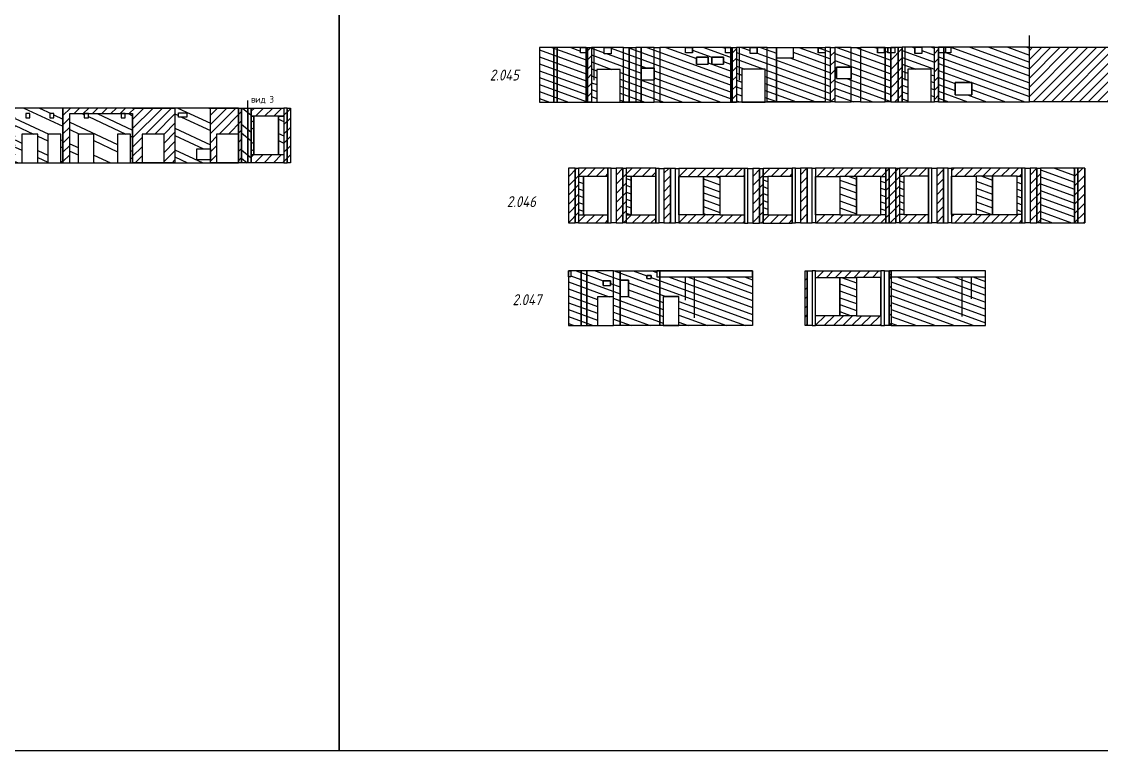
# Model space of a CAD drawing. Header units: millimetres. Extents: x -213536 to 1564669, y 70501 to 942238.
# Drawn here: x 130148 to 209198, y 70501 to 123864 of the extents above; entities that cross this region are included whole.
import ezdxf

# ---------------------------------------------------------------- set-up
doc = ezdxf.new("R2010")
doc.units = ezdxf.units.MM
doc.layers.add('1) мет уголки', color=6, linetype='Continuous')
doc.layers.add('1) серпянка', color=2, linetype='Continuous')
for name, color, linetype, lineweight in [('Марки помещений', 7, 'Continuous', 9), ('Основные линии', 7, 'Continuous', 30), ('Стены', 7, 'Continuous', 9), ('Стены-1', 7, 'Continuous', 13)]:
    doc.layers.add(name, color=color, linetype=linetype, lineweight=lineweight)
doc.styles.add('ISOCPEUR_I_2', font='isocpeui.ttf', dxfattribs={"width": 0.85, "height": 2.3})
doc.styles.add('СПДС', font='isocpeur.ttf', dxfattribs={"width": 0.9})
pattern_1 = [(45, (349869.95, 15383.3), (-336.7596, 336.7596), [])]

msp = doc.modelspace()

# ---------------------------------------------------------------- hatches: boundary and pattern name
at = {"lineweight": 30}
h = msp.add_hatch(dxfattribs=at)
h.set_pattern_fill('ANSI31', color=4, scale=150, angle=115)
h.paths.add_polyline_path([(169367.5, 121973.2), (169117.5, 121973.2), (169117.5, 117973.1), (169367.5, 117973.2)])
h.paths.add_polyline_path([(169117.5, 121973.2), (168067.5, 121973.2), (168067.5, 117972.9), (169117.5, 117973.1)])
h.paths.add_polyline_path([(171467.5, 121973.2), (169367.5, 121973.2), (169367.5, 117973.2), (171467.5, 117973.2)])
h.paths.add_polyline_path([(174217.5, 121973.2), (171867.5, 121973.2), (171867.5, 117973.2), (172267.5, 117973.2), (172267.5, 120367.2), (173967.5, 120367.2), (173967.5, 117973.2), (174217.5, 117973.2)])
h.paths.add_polyline_path([(174617.5, 121973.2), (174217.5, 121973.2), (174217.5, 117973.2), (174617.5, 117973.2)])
h.paths.add_polyline_path([(175117.5, 121973.2), (174617.5, 121973.2), (174617.5, 117973.2), (175117.5, 117973.2)])
h.paths.add_polyline_path([(175517.5, 121973.2), (175117.5, 121973.2), (175117.5, 117973.2), (175517.5, 117973.2)])
h.paths.add_polyline_path([(176467.5, 121973.2), (175517.5, 121973.2), (175517.5, 117973.2), (176467.5, 117973.2)])
h.paths.add_polyline_path([(176867.5, 121973.2), (176467.5, 121973.2), (176467.5, 117973.2), (176867.5, 117973.2)])
h.paths.add_polyline_path([(182079.5, 121973.2), (176867.5, 121973.2), (176867.5, 117973.2), (182079.5, 117973.2)])
h.paths.add_polyline_path([(182179.5, 121973.4), (182079.5, 121973.4), (182079.5, 117973.4), (182179.5, 117973.4)])
h.paths.add_polyline_path([(184723.7, 121979.4), (182479.5, 121979.4), (182479.5, 117979.4), (182879.5, 117979.4), (182879.5, 120373.4), (184579.5, 120373.4), (184579.5, 117979.4), (184723.7, 117979.4)])
h.paths.add_polyline_path([(185423.7, 121979.4), (184723.7, 121979.4), (184723.7, 117979.4), (185423.7, 117979.4)])
h.paths.add_polyline_path([(188973.7, 121979.4), (185423.7, 121979.4), (185423.7, 117979.4), (188973.7, 117979.4)])
h.paths.add_polyline_path([(189373.7, 121979.4), (188973.7, 121979.4), (188973.7, 117979.4), (189373.7, 117979.4)])
h.paths.add_polyline_path([(190873.7, 121979.4), (189673.7, 121979.4), (189673.7, 117979.4), (190873.7, 117979.4)])
h.paths.add_polyline_path([(191573.7, 121979.4), (190873.7, 121979.4), (190873.7, 117979.4), (191573.7, 117979.4)])
h.paths.add_polyline_path([(193373.7, 121979.4), (191573.7, 121979.4), (191573.7, 117979.4), (193373.7, 117979.4)])
h.paths.add_polyline_path([(193773.7, 121979.4), (193373.7, 121979.4), (193373.7, 117979.4), (193773.7, 117979.4)])
h.paths.add_polyline_path([(196973.7, 121985.4), (194623.7, 121985.4), (194623.7, 117985.4), (195023.7, 117985.4), (195023.7, 120379.4), (196723.7, 120379.4), (196723.7, 117985.4), (196973.7, 117985.4)])
h.paths.add_polyline_path([(197673.7, 121985.4), (197273.7, 121985.4), (197273.7, 117985.4), (197673.7, 117985.4)])
h.paths.add_polyline_path([(202873.7, 121985.4), (197673.7, 121985.4), (197673.7, 117985.4), (202873.7, 117985.4)])
h.paths.add_polyline_path([(203923.7, 121985.4), (202873.7, 121985.4), (202873.7, 117985.4), (203923.7, 117985.4)])
h.paths.add_polyline_path([(211751.9, 121373.4), (211473.7, 121373.4), (211473.7, 118573.4), (211751.9, 118573.4)])
h.paths.add_polyline_path([(223961.7, 121373.4), (223611.7, 121373.4), (223611.7, 118573.4), (223961.7, 118573.4)])
h.paths.add_polyline_path([(228083.6, 121373.4), (226883.6, 121373.4), (226883.6, 118573.4), (228083.6, 118573.4)])
h.paths.add_polyline_path([(233981.7, 121373.4), (233631.7, 121373.4), (233631.7, 118573.4), (233981.7, 118573.4)])
h.paths.add_polyline_path([(244001.7, 121373.4), (243651.7, 121373.4), (243651.7, 118573.4), (244001.7, 118573.4)])
h.paths.add_polyline_path([(251201.9, 121985.4), (244401.9, 121985.4), (244401.9, 117985.4), (251201.9, 117985.4)])
h.paths.add_polyline_path([(249800.9, 120103.4), (250956.9, 120103.4), (250956.9, 118003.4), (250956.9, 117997.4), (249800.9, 117997.4)], flags=16)
h.paths.add_polyline_path([(251201.9, 121985.4), (244180, 121985.4), (244180, 121555.4), (251201.9, 121555.4)])
h.paths.add_polyline_path([(172802.6, 121973.2), (173313.5, 121973.2), (173313.5, 121512.2), (172802.6, 121512.2)])
h.paths.add_polyline_path([(176467.5, 120443), (175517.5, 120443), (175517.5, 119592.2), (176467.5, 119592.2)])
h.paths.add_polyline_path([(180681.9, 120743.6), (181521.8, 120743.6), (181521.8, 121258.9), (180681.9, 121258.9)], flags=16)
h.paths.add_polyline_path([(179562.1, 120743.6), (180402, 120743.6), (180402, 121258.9), (179562.1, 121258.9)], flags=16)
h.paths.add_polyline_path([(183495.4, 121979.4), (184006.3, 121979.4), (184006.3, 121518.4), (183495.4, 121518.4)])
h.paths.add_polyline_path([(185423.7, 121979.4), (186623.7, 121979.4), (186623.7, 121179.4), (185423.7, 121179.4)])
h.paths.add_polyline_path([(195543.2, 121985.4), (196054.2, 121985.4), (196054.2, 121524.4), (195543.2, 121524.4)])
h.paths.add_polyline_path([(190873.7, 120533.3), (189807.7, 120533.3), (189807.7, 119694.4), (190873.7, 119694.4)])
h.paths.add_polyline_path([(198504.2, 118498.9), (199704.2, 118498.9), (199704.2, 119398.9), (198504.2, 119398.9)], flags=16)
h.paths.add_polyline_path([(197273.7, 121985.4), (197773.7, 121985.4), (197773.7, 121585.4), (197273.7, 121585.4)])
h.paths.add_polyline_path([(197673.7, 121985.4), (198173.7, 121985.4), (198173.7, 121585.4), (197673.7, 121585.4)])
h.paths.add_polyline_path([(193573.7, 121979.4), (194073.7, 121979.4), (194073.7, 121579.4), (193573.7, 121579.4)])
h.paths.add_polyline_path([(192799.7, 121979.4), (193299.7, 121979.4), (193299.7, 121579.4), (192799.7, 121579.4)])
h.paths.add_polyline_path([(178759.5, 121973.2), (179259.5, 121973.2), (179259.5, 121573.2), (178759.5, 121573.2)])
h.paths.add_polyline_path([(181667.8, 121973.2), (182167.8, 121973.2), (182167.8, 121573.2), (181667.8, 121573.2)])
h.paths.add_polyline_path([(171070.3, 121973.2), (171570.3, 121973.2), (171570.3, 121573.2), (171070.3, 121573.2)])
h = msp.add_hatch(dxfattribs=at)
h.set_pattern_fill('ANSI31', color=2, scale=150)
h.paths.add_polyline_path([(171867.5, 121973.2), (171567.5, 121973.2), (171567.5, 117973.2), (171867.5, 117973.2)])
h.paths.add_polyline_path([(182479.5, 121973.4), (182179.5, 121973.4), (182179.5, 117973.4), (182479.5, 117973.4)])
h.paths.add_polyline_path([(189673.7, 121979.4), (189373.7, 121979.4), (189373.7, 117979.4), (189673.7, 117979.4)])
h.paths.add_polyline_path([(194323.7, 121979.4), (194073.7, 121979.4), (194073.7, 121579.4), (193773.7, 121579.4), (193773.7, 117979.4), (194323.7, 117979.4)])
h.paths.add_polyline_path([(194623.7, 121979.4), (194323.7, 121979.4), (194323.7, 117979.4), (194623.7, 117979.4)])
h.paths.add_polyline_path([(197273.7, 121985.4), (196973.7, 121985.4), (196973.7, 117985.4), (197273.7, 117985.4)])
h.paths.add_polyline_path([(210473.7, 121985.4), (203923.7, 121985.4), (203923.7, 117985.4), (210473.7, 117985.4)])
h.paths.add_polyline_path([(210723.7, 121985.4), (210473.7, 121985.4), (210473.7, 117985.4), (210723.7, 117985.4)])
h.paths.add_polyline_path([(216473.7, 121985.4), (211473.7, 121985.4), (211473.7, 121373.4), (216473.7, 121373.4)])
h.paths.add_polyline_path([(216473.7, 118573.4), (211473.7, 118573.4), (211473.7, 117985.4), (216473.7, 117985.4)])
h.paths.add_polyline_path([(216723.7, 121985.4), (216473.7, 121985.4), (216473.7, 121373.4), (216473.7, 117985.4), (216723.7, 117985.4)])
h.paths.add_polyline_path([(217223.7, 121985.4), (216723.7, 121985.4), (216723.7, 117985.4), (217223.7, 117985.4)])
h.paths.add_polyline_path([(217473.7, 118573.4), (217473.7, 121985.4), (217223.7, 121985.4), (217223.7, 117985.4), (217473.7, 117985.4)])
h.paths.add_polyline_path([(219961.7, 118573.4), (217473.7, 118573.4), (217473.7, 117985.4), (219961.7, 117985.4)])
h.paths.add_polyline_path([(219961.7, 121985.4), (217473.7, 121985.4), (217473.7, 121373.4), (219961.7, 121373.4)])
h.paths.add_polyline_path([(220211.7, 121985.4), (219961.7, 121985.4), (219961.7, 121985.4), (219961.7, 121373.4), (219961.7, 117985.4), (220211.7, 117985.4)])
h.paths.add_polyline_path([(220711.7, 121985.4), (220211.7, 121985.4), (220211.7, 117985.4), (220711.7, 117985.4)])
h.paths.add_polyline_path([(221211.7, 121985.4), (220711.7, 121985.4), (220711.7, 117985.4), (221211.7, 117985.4)])
h.paths.add_polyline_path([(223961.7, 121985.4), (221811.7, 121985.4), (221811.7, 121373.4), (223961.7, 121373.4)])
h.paths.add_polyline_path([(223961.7, 118573.4), (221811.7, 118573.4), (221811.7, 117985.4), (223961.7, 117985.4)])
h.paths.add_polyline_path([(224711.7, 121985.4), (224211.7, 121985.4), (224211.7, 117985.4), (224711.7, 117985.4)])
h.paths.add_polyline_path([(224211.7, 121985.4), (223961.7, 121985.4), (223961.7, 121373.4), (223961.7, 117985.4), (224211.7, 117985.4)])
h.paths.add_polyline_path([(230131.7, 118573.4), (228083.6, 118573.4), (228083.6, 118573.4), (226883.6, 118573.4), (225311.7, 118573.4), (225311.7, 117985.4), (230131.7, 117985.4)])
h.paths.add_polyline_path([(230131.7, 121985.4), (225311.7, 121985.4), (225311.7, 121373.4), (230131.7, 121373.4)])
h.paths.add_polyline_path([(231231.7, 121985.4), (230731.7, 121985.4), (230731.7, 117985.4), (231231.7, 117985.4)])
h.paths.add_polyline_path([(233981.7, 121985.4), (231831.7, 121985.4), (231831.7, 121373.4), (233981.7, 121373.4)])
h.paths.add_polyline_path([(233981.7, 118573.4), (233631.7, 118573.4), (231831.7, 118573.4), (231831.7, 117985.4), (233981.7, 117985.4)])
h.paths.add_polyline_path([(234231.7, 121985.4), (233981.7, 121985.4), (233981.7, 121373.4), (233981.7, 117985.4), (234231.7, 117985.4)])
h.paths.add_polyline_path([(234731.7, 121985.4), (234231.7, 121985.4), (234231.7, 117985.4), (234731.7, 117985.4)])
h.paths.add_polyline_path([(240151.7, 118573.4), (235331.7, 118573.4), (235331.7, 117985.4), (240151.7, 117985.4)])
h.paths.add_polyline_path([(240151.7, 121985.4), (235331.7, 121985.4), (235331.7, 121373.4), (240151.7, 121373.4)])
h.paths.add_polyline_path([(241251.7, 121985.4), (240751.7, 121985.4), (240751.7, 117985.4), (241251.7, 117985.4)])
h.paths.add_polyline_path([(244001.7, 121985.4), (241851.7, 121985.4), (241851.7, 121373.4), (244001.7, 121373.4)])
h.paths.add_polyline_path([(244001.7, 118573.4), (243651.7, 118573.4), (241851.7, 118573.4), (241851.7, 117985.4), (244001.7, 117985.4)])
h.paths.add_polyline_path([(244251.9, 121985.4), (244001.7, 121985.4), (244001.7, 117985.4), (244251.9, 117985.4)])
h.paths.add_polyline_path([(244401.9, 121985.4), (244251.9, 121985.4), (244251.9, 117985.4), (244401.9, 117985.4)])
h.paths.add_polyline_path([(240751.7, 121985.4), (241251.7, 121985.4), (241251.7, 121585.4), (240751.7, 121585.4)], flags=17)
h.paths.add_polyline_path([(234231.7, 121985.4), (234731.7, 121985.4), (234731.7, 121585.4), (234231.7, 121585.4)], flags=17)
h.paths.add_polyline_path([(224211.7, 121985.4), (224711.7, 121985.4), (224711.7, 121585.4), (224211.7, 121585.4)], flags=17)
h.paths.add_polyline_path([(230731.7, 121985.4), (231231.7, 121985.4), (231231.7, 121585.4), (230731.7, 121585.4)], flags=17)
h.paths.add_polyline_path([(216723.7, 121985.4), (217223.7, 121985.4), (217223.7, 121585.4), (216723.7, 121585.4)], flags=17)
h.paths.add_polyline_path([(220211.7, 121985.7), (221211.7, 121985.7), (221211.7, 121585.7), (220211.7, 121585.7)])
h = msp.add_hatch(dxfattribs=at)
h.set_pattern_fill('ANSI31', color=2, scale=150)
h.set_pattern_definition([(45, (0, 12771.57), (-336.7596, 336.7596), [])])
h.paths.add_polyline_path([(83068.2, 115929.2), (85168.2, 115929.2), (85168.2, 113529.2), (88288.2, 113529.2), (88288.2, 117529.2), (60588.2, 117529.2), (60588.2, 113529.2), (68088.2, 113529.2), (68088.2, 115929.2), (68338.2, 115929.2), (71988.2, 115929.2), (71988.2, 113529.2), (73318.2, 113529.2), (73318.2, 115929.2), (75398.2, 115929.2), (75398.2, 113529.2), (83068.2, 113529.2)])
h.paths.add_polyline_path([(92148.2, 117529.2), (89648.2, 117529.2), (89648.2, 116829.2), (90348.2, 116829.2), (92148.2, 116829.2)])
h.paths.add_polyline_path([(92148.2, 114129.2), (90348.2, 114129.2), (89648.2, 114129.2), (89648.2, 113529.2), (92148.2, 113529.2)])
h.paths.add_polyline_path([(98628.2, 114129.2), (93508.2, 114129.2), (93508.2, 113529.2), (98628.2, 113529.2)])
h.paths.add_polyline_path([(92388.2, 117429.2), (92388.2, 117529.2), (92148.2, 117529.2), (92148.2, 113529.2), (92388.2, 113529.2)])
h.paths.add_polyline_path([(92908.2, 117529.2), (92388.2, 117529.2), (92388.2, 117429.2), (92388.2, 113529.2), (92908.2, 113529.2)])
h.paths.add_polyline_path([(88528.2, 117529.2), (88288.2, 117529.2), (88288.2, 113529.2), (88528.2, 113529.2)])
h.paths.add_polyline_path([(89048.2, 117529.2), (88528.2, 117529.2), (88528.2, 113529.2), (89048.2, 113529.2)])
h.paths.add_polyline_path([(98628.2, 117529.2), (93508.2, 117529.2), (93508.2, 116929.2), (98628.2, 116929.2)])
h.paths.add_polyline_path([(98868.2, 117529.2), (98628.2, 117529.2), (98628.2, 113529.2), (98868.2, 113529.2)])
h.paths.add_polyline_path([(99388.2, 117529.2), (98868.2, 117529.2), (98868.2, 113529.2), (99388.2, 113529.2)])
h.paths.add_polyline_path([(102488.2, 117529.2), (99988.2, 117529.2), (99988.2, 116929.2), (100688.2, 116929.2), (102488.2, 116929.2)])
h.paths.add_polyline_path([(102488.2, 114129.2), (99988.2, 114129.2), (99988.2, 113529.2), (102488.2, 113529.2)])
h.paths.add_polyline_path([(102728.2, 117429.2), (102728.2, 117529.2), (102488.2, 117529.2), (102488.2, 113529.2), (102728.2, 113529.2)])
h.paths.add_polyline_path([(103248.2, 117529.2), (102728.2, 117529.2), (102728.2, 117429.2), (102728.2, 113529.2), (103248.2, 113529.2)])
h.paths.add_polyline_path([(106277.8, 117529.2), (105777.8, 117529.2), (105777.8, 113529.2), (106277.8, 113529.2)])
h.paths.add_polyline_path([(109277.8, 117529.2), (108777.8, 117529.2), (108777.8, 113529.2), (109277.8, 113529.2)])
h.paths.add_polyline_path([(115277.8, 117529.2), (114777.8, 117529.2), (114777.8, 113529.2), (115277.8, 113529.2)])
h.paths.add_polyline_path([(118277.8, 117529.2), (117777.8, 117529.2), (117777.8, 113529.2), (118277.8, 113529.2)])
h.paths.add_polyline_path([(124277.8, 117529.2), (123777.8, 117529.2), (123777.8, 113529.2), (124277.8, 113529.2)])
h.paths.add_polyline_path([(127277.8, 117529.2), (126777.8, 117529.2), (126777.8, 113529.2), (127277.8, 113529.2)])
h.paths.add_polyline_path([(129677.8, 117529.2), (129177.8, 117529.2), (129177.8, 113529.2), (129677.8, 113529.2)])
h.paths.add_polyline_path([(133677.8, 117129.2), (138277.8, 117129.2), (138277.8, 113529.2), (138977.8, 113529.2), (138977.8, 115629.2), (140577.8, 115629.2), (140577.8, 113529.2), (141377.8, 113529.2), (141377.8, 117529.2), (138277.8, 117529.2), (133677.8, 117529.2), (133177.8, 117529.2), (133177.8, 113529.2), (133677.8, 113529.2)])
h.paths.add_polyline_path([(146027.8, 117529.2), (143977.8, 117529.2), (143977.8, 113529.2), (144427.8, 113529.2), (144427.8, 115629.2), (146027.8, 115629.2)])
h.paths.add_polyline_path([(146257.8, 117529.2), (146027.8, 117529.2), (146027.8, 115629.2), (146027.8, 113529.2), (146257.8, 113529.2)])
h.paths.add_polyline_path([(149347.8, 117529.2), (146957.8, 117529.2), (146957.8, 116929.2), (147147.8, 116929.2), (148947.8, 116929.2), (149347.8, 116929.2)])
h.paths.add_polyline_path([(149347.8, 114129.2), (146957.8, 114129.2), (146957.8, 113529.2), (149347.8, 113529.2)])
h.paths.add_polyline_path([(149592.8, 117529.2), (149347.8, 117529.2), (149347.8, 113529.2), (149592.8, 113529.2)])
h.paths.add_polyline_path([(149822.8, 117529.2), (149592.8, 117529.2), (149592.8, 113529.2), (149822.8, 113529.2)])
h = msp.add_hatch(dxfattribs=at)
h.set_pattern_fill('ANSI32', color=5, scale=150, angle=95)
h.set_pattern_definition([(140, (0, 12771.6), (-918.383, -1094.486), []), (140, (-58.7, 13442.5), (-918.383, -1094.486), [])])
h.paths.add_polyline_path([(146707.8, 117529.2), (146257.8, 117529.2), (146257.8, 113529.2), (146707.8, 113529.2)])
h.paths.add_polyline_path([(146957.8, 117529.2), (146707.8, 117529.2), (146707.8, 113529.2), (146957.8, 113529.2)])
h.paths.add_polyline_path([(89298.2, 117529.2), (89048.2, 117529.2), (89048.2, 113529.2), (89298.2, 113529.2)])
h.paths.add_polyline_path([(89648.2, 117529.2), (89298.2, 117529.2), (89298.2, 113529.2), (89648.2, 113529.2), (89648.2, 114129.2)])
h.paths.add_polyline_path([(93158.2, 117529.2), (92908.2, 117529.2), (92908.2, 113529.2), (93158.2, 113529.2)])
h.paths.add_polyline_path([(93508.2, 117529.2), (93158.2, 117529.2), (93158.2, 113529.2), (93508.2, 113529.2), (93508.2, 114129.2)])
h.paths.add_polyline_path([(99638.2, 117529.2), (99388.2, 117529.2), (99388.2, 113529.2), (99638.2, 113529.2)])
h.paths.add_polyline_path([(99988.2, 117529.2), (99638.2, 117529.2), (99638.2, 113529.2), (99988.2, 113529.2)])
h = msp.add_hatch(dxfattribs=at)
h.set_pattern_fill('ANSI32', color=4, scale=150, angle=110)
h.set_pattern_definition([(155, (0, 12771.6), (-603.816, -1294.887), []), (155, (-230.4, 13404.5), (-603.816, -1294.887), [])])
h.paths.add_polyline_path([(90348.2, 116829.2), (89648.2, 116829.2), (89648.2, 114129.2), (90348.2, 114129.2)])
h.paths.add_polyline_path([(100688.2, 116829.2), (100688.2, 116929.2), (99988.2, 116929.2), (99988.2, 114129.2), (100688.2, 114129.2)])
h.paths.add_polyline_path([(108777.8, 117529.2), (106277.8, 117529.2), (106277.8, 113529.2), (108777.8, 113529.2)])
h.paths.add_polyline_path([(114777.8, 117529.2), (110694.9, 117529.2), (110694.9, 117129.2), (110294.9, 117129.2), (110294.9, 117529.2), (109277.8, 117529.2), (109277.8, 113529.2), (109677.8, 113529.2), (109677.8, 115929.2), (111377.8, 115929.2), (111377.8, 113529.2), (114777.8, 113529.2)])
h.paths.add_polyline_path([(114211.2, 116313.5), (114519.4, 116313.5), (114519.4, 116135.9), (114211.2, 116135.9)], flags=16)
h.paths.add_polyline_path([(113614, 116557.4), (113614, 116406.2), (113311.4, 116406.2), (113311.4, 116557.4)], flags=16)
h.paths.add_polyline_path([(114607.7, 115556.7), (114607.7, 113756.7), (113901.7, 113756.7), (113901.7, 115556.7)], flags=16)
h.paths.add_polyline_path([(113707.7, 115556.7), (113707.7, 113756.7), (113001.7, 113756.7), (113001.7, 115556.7)], flags=16)
h.paths.add_polyline_path([(117777.8, 117529.2), (115277.8, 117529.2), (115277.8, 113529.2), (117777.8, 113529.2)])
h.paths.add_polyline_path([(123777.8, 117529.2), (119587.7, 117529.2), (119587.7, 117129.2), (119187.7, 117129.2), (119187.7, 117529.2), (118277.8, 117529.2), (118277.8, 113529.2), (118683.8, 113529.2), (118683.8, 115929.2), (120383.8, 115929.2), (120383.8, 113529.2), (123777.8, 113529.2)])
h.paths.add_polyline_path([(121245.9, 115103.5), (121645.9, 115103.5), (121645.9, 114703.5), (121245.9, 114703.5)], flags=16)
h.paths.add_polyline_path([(122714.3, 116888.7), (122714.3, 117388.7), (123614.3, 117388.7), (123614.3, 116888.7)], flags=16)
h.paths.add_polyline_path([(126777.8, 117529.2), (124277.8, 117529.2), (124277.8, 113529.2), (125121.8, 113529.2), (125121.8, 115629.2), (126283.8, 115629.2), (126283.8, 113529.2), (126777.8, 113529.2)])
h.paths.add_polyline_path([(129177.8, 117529.2), (128302, 117529.2), (128302, 117129.2), (127902, 117129.2), (127902, 117529.2), (127277.8, 117529.2), (127277.8, 113529.2), (129177.8, 113529.2)])
h.paths.add_polyline_path([(133177.8, 117529.2), (129677.8, 117529.2), (129677.8, 113529.2), (130171.8, 113529.2), (130171.8, 115629.2), (131327.8, 115629.2), (131327.8, 113529.2), (132071.8, 113529.2), (132071.8, 115629.2), (133027.8, 115629.2), (133027.8, 113529.2), (133177.8, 113529.2)])
h.paths.add_polyline_path([(130459.5, 116829.2), (130459.5, 117129.2), (130759.5, 117129.2), (130759.5, 116829.2)], flags=16)
h.paths.add_polyline_path([(132204.1, 116829.2), (132204.1, 117129.2), (132504.1, 117129.2), (132504.1, 116829.2)], flags=16)
h.paths.add_polyline_path([(138277.8, 117129.2), (137739, 117129.2), (137739, 116829.2), (137439, 116829.2), (137439, 117129.2), (135034.5, 117129.2), (135034.5, 116829.2), (134734.5, 116829.2), (134734.5, 117129.2), (133677.8, 117129.2), (133677.8, 113529.2), (134277.8, 113529.2), (134277.8, 115629.2), (135433.8, 115629.2), (135433.8, 113529.2), (137171.8, 113529.2), (137171.8, 115629.2), (138127.8, 115629.2), (138127.8, 113529.2), (138277.8, 113529.2)])
h.paths.add_polyline_path([(143977.8, 117529.2), (141377.8, 117529.2), (141377.8, 113529.2), (143977.8, 113529.2), (143977.8, 113752.8), (142977.8, 113752.8), (142977.8, 114552.8), (143977.8, 114552.8)])
h.paths.add_polyline_path([(142246.2, 116877.6), (141646.2, 116877.6), (141646.2, 117177.6), (142246.2, 117177.6)], flags=16)
h.paths.add_polyline_path([(147147.8, 116929.2), (146957.8, 116929.2), (146957.8, 114129.2), (147147.8, 114129.2)])
h.paths.add_polyline_path([(149347.8, 116929.2), (148947.8, 116929.2), (148947.8, 114129.2), (149347.8, 114129.2)])
h = msp.add_hatch(dxfattribs=at)
h.set_pattern_fill('ANSI31', color=2, scale=150)
h.set_pattern_definition(pattern_1)
h.paths.add_polyline_path([(238245.5, 113136), (237745.5, 113136), (237745.5, 109136), (238245.5, 109136)])
h.paths.add_polyline_path([(241245.5, 113136), (240745.5, 113136), (240745.5, 109136), (241245.5, 109136)])
h.paths.add_polyline_path([(244245.5, 113136), (243745.5, 113136), (243745.5, 109136), (244245.5, 109136)])
h.paths.add_polyline_path([(211245.5, 113136), (210745.5, 113136), (210745.5, 109136), (211245.5, 109136)])
h.paths.add_polyline_path([(214245.5, 113136), (213745.5, 113136), (213745.5, 109136), (214245.5, 109136)])
h.paths.add_polyline_path([(220245.5, 113136), (219745.5, 113136), (219745.5, 109136), (220245.5, 109136)])
h.paths.add_polyline_path([(223245.5, 113136), (222745.5, 113136), (222745.5, 109136), (223245.5, 109136)])
h.paths.add_polyline_path([(229245.5, 113136), (228745.5, 113136), (228745.5, 109136), (229245.5, 109136)])
h.paths.add_polyline_path([(232245.5, 113136), (231745.5, 113136), (231745.5, 109136), (232245.5, 109136)])
h.paths.add_polyline_path([(170673.8, 113124), (170173.8, 113124), (170173.8, 109124), (170673.8, 109124)])
h.paths.add_polyline_path([(170923.8, 113124), (170673.8, 113124), (170673.8, 109124), (170923.8, 109124)])
h.paths.add_polyline_path([(173073.8, 113130), (170923.8, 113130), (170923.8, 112524), (171273.8, 112524), (173073.8, 112524)])
h.paths.add_polyline_path([(173073.8, 109724), (171273.8, 109724), (170923.8, 109724), (170923.8, 109130), (173073.8, 109130)])
h.paths.add_polyline_path([(174167.8, 113124), (173667.8, 113124), (173667.8, 109124), (174167.8, 109124)])
h.paths.add_polyline_path([(174417.8, 113124), (174167.8, 113124), (174167.8, 109124), (174417.8, 109124)])
h.paths.add_polyline_path([(176567.8, 109718), (174767.8, 109718), (174417.8, 109718), (174417.8, 109124), (176567.8, 109124)])
h.paths.add_polyline_path([(176567.8, 113124), (174417.8, 113124), (174417.8, 112518), (174767.8, 112518), (176567.8, 112518)])
h.paths.add_polyline_path([(177661.8, 113118), (177161.8, 113118), (177161.8, 109118), (177661.8, 109118)])
h.paths.add_polyline_path([(183075.8, 109724), (181275.8, 109724), (180075.8, 109724), (178255.8, 109724), (178255.8, 109118), (183075.8, 109118)])
h.paths.add_polyline_path([(183075.8, 113118), (178255.8, 113118), (178255.8, 112524), (180075.8, 112524), (181275.8, 112524), (183075.8, 112524)])
h.paths.add_polyline_path([(184169.8, 113112), (183669.8, 113112), (183669.8, 109112), (184169.8, 109112)])
h.paths.add_polyline_path([(184419.8, 113112), (184169.8, 113112), (184169.8, 109112), (184419.8, 109112)])
h.paths.add_polyline_path([(186569.8, 113112), (184431.8, 113112), (184431.8, 112524), (184769.8, 112524), (186569.8, 112524)])
h.paths.add_polyline_path([(186569.8, 109724), (184769.8, 109724), (184431.8, 109724), (184431.8, 109112), (186569.8, 109112)])
h.paths.add_polyline_path([(187663.8, 113124), (187163.8, 113124), (187163.8, 109124), (187663.8, 109124)])
h.paths.add_polyline_path([(193407.8, 109724), (193057.8, 109724), (191257.8, 109724), (190057.8, 109724), (188257.8, 109724), (188257.8, 109124), (193407.8, 109124)])
h.paths.add_polyline_path([(193407.8, 113124), (188257.8, 113124), (188257.8, 112524), (190057.8, 112524), (191257.8, 112524), (193057.8, 112524), (193407.8, 112524)])
h.paths.add_polyline_path([(196545.8, 113124), (194407.8, 113124), (194407.8, 112536), (194745.8, 112536), (196545.8, 112536)])
h.paths.add_polyline_path([(193657.8, 113124), (193407.8, 113124), (193407.8, 112524), (193407.8, 109124), (193657.8, 109124)])
h.paths.add_polyline_path([(194157.8, 113124), (193657.8, 113124), (193657.8, 109124), (194157.8, 109124)])
h.paths.add_polyline_path([(194407.8, 113124), (194157.8, 113124), (194157.8, 109124), (194407.8, 109124)])
h.paths.add_polyline_path([(196545.8, 109736), (194745.8, 109736), (194407.8, 109736), (194407.8, 109124), (196545.8, 109124)])
h.paths.add_polyline_path([(197639.8, 113136), (197139.8, 113136), (197139.8, 109136), (197639.8, 109136)])
h.paths.add_polyline_path([(203383.8, 109736), (203033.8, 109736), (201233.8, 109736), (200033.8, 109736), (198233.8, 109736), (198233.8, 109136), (203383.8, 109136)])
h.paths.add_polyline_path([(203383.8, 113136), (198233.8, 113136), (198233.8, 112536), (200033.8, 112536), (201233.8, 112536), (203033.8, 112536), (203383.8, 112536)])
h.paths.add_polyline_path([(204477.8, 113136), (203977.8, 113136), (203977.8, 109136), (204477.8, 109136)])
h.paths.add_polyline_path([(204727.8, 113136), (204477.8, 113136), (204477.8, 109136), (204727.8, 109136)])
h.paths.add_polyline_path([(207477.8, 113136), (207227.8, 113136), (207227.8, 109136), (207477.8, 109136)])
h.paths.add_polyline_path([(207977.8, 113136), (207477.8, 113136), (207477.8, 109136), (207977.8, 109136)])
h = msp.add_hatch(dxfattribs=at)
h.set_pattern_fill('ANSI31', color=4, scale=150, angle=115)
h.paths.add_polyline_path([(231745.5, 113136), (229245.5, 113136), (229245.5, 109136), (231745.5, 109136)])
h.paths.add_polyline_path([(237745.5, 113136), (232245.5, 113136), (232245.5, 109136), (235019.5, 109136), (235019.5, 111248), (236175.5, 111248), (236175.5, 109136), (237745.5, 109136)])
h.paths.add_polyline_path([(240745.5, 113136), (238245.5, 113136), (238245.5, 109136), (238483, 109136), (238483, 111542), (240183, 111542), (240183, 109136), (240745.5, 109136)])
h.paths.add_polyline_path([(243745.5, 113136), (241245.5, 113136), (241245.5, 109136), (243745.5, 109136)])
h.paths.add_polyline_path([(213745.5, 113136), (211245.5, 113136), (211245.5, 109136), (213745.5, 109136)])
h.paths.add_polyline_path([(217651.5, 111542), (219351.5, 111542), (219351.5, 109136), (219745.5, 109136), (219745.5, 113136), (214245.5, 113136), (214245.5, 109136), (217651.5, 109136)])
h.paths.add_polyline_path([(222745.5, 113136), (220245.5, 113136), (220245.5, 109136), (222745.5, 109136)])
h.paths.add_polyline_path([(228745.5, 113136), (223245.5, 113136), (223245.5, 109136), (226651.5, 109136), (226651.5, 111542), (228351.5, 111542), (228351.5, 109136), (228745.5, 109136)])
h.paths.add_polyline_path([(171273.8, 112524), (170923.8, 112524), (170923.8, 109724), (171273.8, 109724)])
h.paths.add_polyline_path([(174767.8, 112518), (174417.8, 112518), (174417.8, 109718), (174767.8, 109718)])
h.paths.add_polyline_path([(181275.8, 112524), (180075.8, 112524), (180075.8, 109724), (181275.8, 109724)])
h.paths.add_polyline_path([(184769.8, 112524), (184431.8, 112524), (184431.8, 109724), (184769.8, 109724)])
h.paths.add_polyline_path([(191257.8, 112524), (190057.8, 112524), (190057.8, 109724), (191257.8, 109724)])
h.paths.add_polyline_path([(193407.8, 112524), (193057.8, 112524), (193057.8, 109724), (193407.8, 109724)])
h.paths.add_polyline_path([(194745.8, 112536), (194407.8, 112536), (194407.8, 109736), (194745.8, 109736)])
h.paths.add_polyline_path([(201233.8, 112536), (200033.8, 112536), (200033.8, 109736), (201233.8, 109736)])
h.paths.add_polyline_path([(203383.8, 112536), (203033.8, 112536), (203033.8, 109736), (203383.8, 109736)])
h.paths.add_polyline_path([(207227.8, 113136), (204727.8, 113136), (204727.8, 109136), (207227.8, 109136)])
h.paths.add_polyline_path([(239325.1, 113136), (239836.1, 113136), (239836.1, 112675.1), (239325.1, 112675.1)])
h.paths.add_polyline_path([(237146.3, 110754), (237657.2, 110754), (237657.2, 110293), (237146.3, 110293)], flags=16)
h.paths.add_polyline_path([(235291.3, 112211.5), (235802.2, 112211.5), (235802.2, 111750.5), (235291.3, 111750.5)], flags=16)
h.paths.add_polyline_path([(227255.6, 113136), (227766.5, 113136), (227766.5, 112675.1), (227255.6, 112675.1)])
h.paths.add_polyline_path([(230890.5, 113136), (231773.4, 113136), (231773.4, 112339.4), (230890.5, 112339.4)])
h.paths.add_polyline_path([(225989.2, 111570), (224923.3, 111570), (224923.3, 110731.2), (225989.2, 110731.2)], flags=16)
h.paths.add_polyline_path([(223962.3, 110694.4), (224473.3, 110694.4), (224473.3, 110233.4), (223962.3, 110233.4)], flags=16)
h.paths.add_polyline_path([(218162.4, 113136), (218673.4, 113136), (218673.4, 112675.1), (218162.4, 112675.1)])
h.paths.add_polyline_path([(214413.8, 113136), (214924.7, 113136), (214924.7, 112675.1), (214413.8, 112675.1)])
h.paths.add_polyline_path([(213248.5, 111591), (212182.5, 111591), (212182.5, 110752.2), (213248.5, 110752.2)], flags=16)
h = msp.add_hatch(dxfattribs=at)
h.set_pattern_fill('ANSI31', color=4, scale=150, angle=115)
h.paths.add_polyline_path([(191258, 105132.2), (190058, 105132.2), (190058, 102332.2), (191258, 102332.2)])
h.paths.add_polyline_path([(171523.8, 105607.4), (171123.8, 105607.4), (171123.8, 101607.4), (171523.8, 101607.4)])
h.paths.add_polyline_path([(173473.8, 105607.4), (171523.8, 105607.4), (171523.8, 101607.4), (172317.8, 101607.4), (172317.8, 103713.4), (173473.8, 103713.4)])
h.paths.add_polyline_path([(173967.8, 105607.4), (173473.8, 105607.4), (173473.8, 101607.4), (173967.8, 101607.4)])
h.paths.add_polyline_path([(176867.8, 105607.4), (173967.8, 105607.4), (173967.8, 101607.4), (176867.8, 101607.4)])
h.paths.add_polyline_path([(183667.8, 105607.4), (176867.8, 105607.4), (176867.8, 101607.4), (183667.8, 101607.4)])
h.paths.add_polyline_path([(178268.8, 103725.4), (178268.8, 101625.4), (178268.8, 101619.4), (177112.8, 101619.4), (177112.8, 103725.4)], flags=16)
h.paths.add_polyline_path([(171123.8, 105607.4), (170173.8, 105607.4), (170173.8, 101607.4), (171123.8, 101607.4)])
h.paths.add_polyline_path([(193810.5, 105606.2), (193810.5, 101606.2), (200710.5, 101606.2), (200710.5, 105606.2)])
h.paths.add_polyline_path([(173967.8, 103729.4), (174567.8, 103729.4), (174567.8, 104929.4), (173967.8, 104929.4)])
h.paths.add_polyline_path([(175913.9, 105044.3), (176245.2, 105044.3), (176245.2, 105271.3), (175913.9, 105271.3)], flags=16)
h.paths.add_polyline_path([(183667.8, 105607.4), (176645.9, 105607.4), (176645.9, 105177.4), (183667.8, 105177.4)])
h.paths.add_polyline_path([(200710.5, 105606.2), (193688.6, 105606.2), (193688.6, 105176.2), (200710.5, 105176.2)])
h.paths.add_polyline_path([(170173.8, 105607.4), (170357.2, 105607.4), (170357.2, 105180), (170173.8, 105180)])
h.paths.add_polyline_path([(172715.4, 104532.8), (173258.4, 104532.8), (173258.4, 104885.9), (172715.4, 104885.9)], flags=16)
h = msp.add_hatch(dxfattribs=at)
h.set_pattern_fill('ANSI31', color=2, scale=150)
h.set_pattern_definition(pattern_1)
h.paths.add_polyline_path([(193058, 105607.4), (188258, 105607.4), (188258, 105132.2), (190058, 105132.2), (191258, 105132.2), (193058, 105132.2)])
h.paths.add_polyline_path([(193058, 102332.2), (191258, 102332.2), (190058, 102332.2), (188258, 102332.2), (188258, 101607.4), (193058, 101607.4)])
h.paths.add_polyline_path([(187667.5, 105607.4), (187517.5, 105607.4), (187517.5, 101607.4), (187667.5, 101607.4)])
h.paths.add_polyline_path([(193810.5, 105606.2), (193660.5, 105606.2), (193660.5, 101606.2), (193810.5, 101606.2)])

# ---------------------------------------------------------------- linework, layer by layer
at = {"color": 4, "lineweight": 30}
for p, q in [((168067.5, 117972.9), (169117.5, 117973.1)), ((169117.5, 117973.1), (169367.5, 117973.2)), ((169367.5, 117973.2), (171467.5, 117973.2)), ((171467.5, 117973.2), (171567.5, 117973.2)), ((182079.5, 117973.4), (182179.5, 117973.4)), ((184723.7, 117979.4), (185423.7, 117979.4)), ((185423.7, 117979.4), (188973.7, 117979.4)), ((188973.7, 117979.4), (189373.7, 117979.4))]:
    msp.add_line(p, q, dxfattribs=at)
at = {"color": 2, "lineweight": 30}
for points in [[(29417.9, 70500.8), (153395.9, 70500.8), (153395.9, 172746.2), (29417.9, 172746.2)], [(153395.9, 70500.8), (277374, 70500.8), (277374, 141844.5), (153395.9, 141844.5)], [(171567.5, 121973.2), (171867.5, 121973.2), (171867.5, 117973.2), (171567.5, 117973.2)], [(182179.5, 121973.4), (182479.5, 121973.4), (182479.5, 117973.4), (182179.5, 117973.4)], [(189373.7, 121979.4), (189673.7, 121979.4), (189673.7, 117979.4), (189373.7, 117979.4)], [(193773.7, 117979.4), (194323.7, 117979.4), (194323.7, 121979.4), (193773.7, 121979.4)], [(194623.7, 117979.4), (194623.7, 121979.4), (194323.7, 121979.4), (194323.7, 117979.4)], [(196973.7, 121985.4), (197273.7, 121985.4), (197273.7, 117985.4), (196973.7, 117985.4)], [(203923.7, 117985.4), (203923.7, 121985.4), (210473.7, 121985.4), (210473.7, 117985.4)], [(146027.8, 113529.2), (143977.8, 113529.2), (143977.8, 117529.2), (146027.8, 117529.2)], [(146027.8, 117529.2), (146257.8, 117529.2), (146257.8, 113529.2), (146027.8, 113529.2)], [(146957.8, 117529.2), (149347.8, 117529.2), (149347.8, 113529.2), (146957.8, 113529.2)], [(149347.8, 116929.2), (146957.8, 116929.2), (146957.8, 117529.2), (149347.8, 117529.2)], [(149347.8, 113529.2), (149592.8, 113529.2), (149592.8, 117529.2), (149347.8, 117529.2)], [(149592.8, 117529.2), (149822.8, 117529.2), (149822.8, 113529.2), (149592.8, 113529.2)], [(138977.8, 113529.2), (140577.8, 113529.2), (140577.8, 115629.2), (138977.8, 115629.2)], [(144427.8, 113529.2), (146027.8, 113529.2), (146027.8, 115629.2), (144427.8, 115629.2)], [(149347.8, 113529.2), (146957.8, 113529.2), (146957.8, 114129.2), (149347.8, 114129.2)], [(170173.8, 109124), (170673.8, 109124), (170673.8, 113124), (170173.8, 113124)], [(170673.8, 109124), (170673.8, 113124), (170923.8, 113124), (170923.8, 109124)], [(173667.8, 109124), (174167.8, 109124), (174167.8, 113124), (173667.8, 113124)], [(174167.8, 109124), (174167.8, 113124), (174417.8, 113124), (174417.8, 109124)], [(174417.8, 109124), (176567.8, 109124), (176567.8, 113124), (174417.8, 113124)], [(177161.8, 109118), (177661.8, 109118), (177661.8, 113118), (177161.8, 113118)], [(178255.8, 109118), (183075.8, 109118), (183075.8, 113118), (178255.8, 113118)], [(183669.8, 109112), (184169.8, 109112), (184169.8, 113112), (183669.8, 113112)], [(184169.8, 109112), (184169.8, 113112), (184419.8, 113112), (184419.8, 109112)], [(184431.8, 109112), (186569.8, 109112), (186569.8, 113112), (184431.8, 113112)], [(187163.8, 109124), (187663.8, 109124), (187663.8, 113124), (187163.8, 113124)], [(188257.8, 109124), (193407.8, 109124), (193407.8, 113124), (188257.8, 113124)], [(193657.8, 109124), (193657.8, 113124), (193407.8, 113124), (193407.8, 109124)], [(193657.8, 109124), (194157.8, 109124), (194157.8, 113124), (193657.8, 113124)], [(194157.8, 109124), (194157.8, 113124), (194407.8, 113124), (194407.8, 109124)], [(194407.8, 109124), (196545.8, 109124), (196545.8, 113124), (194407.8, 113124)], [(197139.8, 109136), (197639.8, 109136), (197639.8, 113136), (197139.8, 113136)], [(198233.8, 109136), (203383.8, 109136), (203383.8, 113136), (198233.8, 113136)], [(203977.8, 109136), (204477.8, 109136), (204477.8, 113136), (203977.8, 113136)], [(204477.8, 109136), (204477.8, 113136), (204727.8, 113136), (204727.8, 109136)], [(207477.8, 109136), (207477.8, 113136), (207227.8, 113136), (207227.8, 109136)], [(207477.8, 109136), (207977.8, 109136), (207977.8, 113136), (207477.8, 113136)], [(178255.8, 112524), (180075.8, 112524), (180075.8, 109724), (178255.8, 109724)], [(181275.8, 109724), (183075.8, 109724), (183075.8, 112524), (181275.8, 112524)], [(184769.8, 109724), (186569.8, 109724), (186569.8, 112524), (184769.8, 112524)], [(190057.8, 109724), (188257.8, 109724), (188257.8, 112524), (190057.8, 112524)], [(191257.8, 109724), (193057.8, 109724), (193057.8, 112524), (191257.8, 112524)], [(194745.8, 109736), (196545.8, 109736), (196545.8, 112536), (194745.8, 112536)], [(200033.8, 109736), (198233.8, 109736), (198233.8, 112536), (200033.8, 112536)], [(201233.8, 109736), (203033.8, 109736), (203033.8, 112536), (201233.8, 112536)], [(187517.5, 105607.4), (187667.5, 105607.4), (187667.5, 101607.4), (187517.5, 101607.4)], [(188258, 105607.4), (193058, 105607.4), (193058, 101607.4), (188258, 101607.4)], [(193810.5, 101606.2), (193660.5, 101606.2), (193660.5, 105606.2), (193810.5, 105606.2)], [(190058, 102332.2), (188258, 102332.2), (188258, 105132.2), (190058, 105132.2)], [(191258, 102332.2), (193058, 102332.2), (193058, 105132.2), (191258, 105132.2)]]:
    msp.add_lwpolyline(points, close=True, dxfattribs=at)
at = {"color": 5, "lineweight": 30}
msp.add_lwpolyline([(203923.7, 121985.4), (203923.7, 122842)], dxfattribs=at)
at = {"color": 4, "lineweight": 30}
for points in [[(168067.5, 117972.9), (169117.5, 117972.9), (169117.5, 121973.2), (168067.5, 121973.2)], [(169117.5, 117973.1), (169367.5, 117973.1), (169367.5, 121973.2), (169117.5, 121973.2)], [(169367.5, 117973.2), (171467.5, 117973.2), (171467.5, 121973.2), (169367.5, 121973.2)], [(171467.5, 121973.2), (171567.5, 121973.2), (171567.5, 117973.2), (171467.5, 117973.2)], [(171867.5, 117973.2), (174217.5, 117973.2), (174217.5, 121973.2), (171867.5, 121973.2)], [(174617.5, 117973.2), (174217.5, 117973.2), (174217.5, 121973.2), (174617.5, 121973.2)], [(175117.5, 117973.2), (174617.5, 117973.2), (174617.5, 121973.2), (175117.5, 121973.2)], [(175117.5, 117973.2), (175517.5, 117973.2), (175517.5, 121973.2), (175117.5, 121973.2)], [(175517.5, 117973.2), (176467.5, 117973.2), (176467.5, 121973.2), (175517.5, 121973.2)], [(176467.5, 117973.2), (176467.5, 121973.2), (176867.5, 121973.2), (176867.5, 117973.2)], [(176867.5, 117973.2), (182079.5, 117973.2), (182079.5, 121973.2), (176867.5, 121973.2)], [(182079.5, 121973.4), (182179.5, 121973.4), (182179.5, 117973.4), (182079.5, 117973.4)], [(182479.5, 117979.4), (184723.7, 117979.4), (184723.7, 121979.4), (182479.5, 121979.4)], [(184723.7, 121979.4), (185423.7, 121979.4), (185423.7, 117979.4), (184723.7, 117979.4)], [(188973.7, 117979.4), (185423.7, 117979.4), (185423.7, 121979.4), (188973.7, 121979.4)], [(189373.7, 121979.4), (188973.7, 121979.4), (188973.7, 117979.4), (189373.7, 117979.4)], [(189673.7, 117979.4), (190873.7, 117979.4), (190873.7, 121979.4), (189673.7, 121979.4)], [(190873.7, 117979.4), (190873.7, 121979.4), (191573.7, 121979.4), (191573.7, 117979.4)], [(191573.7, 117979.4), (193373.7, 117979.4), (193373.7, 121979.4), (191573.7, 121979.4)], [(193373.7, 117979.4), (193373.7, 121979.4), (193773.7, 121979.4), (193773.7, 117979.4)], [(194623.7, 117985.4), (196973.7, 117985.4), (196973.7, 121985.4), (194623.7, 121985.4)], [(197673.7, 117985.4), (197673.7, 121985.4), (197273.7, 121985.4), (197273.7, 117985.4)], [(197673.7, 117985.4), (203923.7, 117985.4), (203923.7, 121985.4), (197673.7, 121985.4)], [(130459.5, 116829.2), (130759.5, 116829.2), (130759.5, 117129.2), (130459.5, 117129.2)], [(132204.1, 116829.2), (132504.1, 116829.2), (132504.1, 117129.2), (132204.1, 117129.2)], [(134734.5, 116829.2), (135034.5, 116829.2), (135034.5, 117129.2), (134734.5, 117129.2)], [(137439, 116829.2), (137739, 116829.2), (137739, 117129.2), (137439, 117129.2)], [(141646.2, 117177.6), (142246.2, 117177.6), (142246.2, 116877.6), (141646.2, 116877.6)], [(148947.8, 116929.2), (147147.8, 116929.2), (147147.8, 114129.2), (148947.8, 114129.2)], [(143977.8, 113752.8), (142977.8, 113752.8), (142977.8, 114552.8), (143977.8, 114552.8)], [(170923.8, 109130), (173073.8, 109130), (173073.8, 113130), (170923.8, 113130)], [(204727.8, 109136), (207227.8, 109136), (207227.8, 113136), (204727.8, 113136)], [(171273.8, 109724), (173073.8, 109724), (173073.8, 112524), (171273.8, 112524)], [(174767.8, 109718), (176567.8, 109718), (176567.8, 112518), (174767.8, 112518)], [(180075.8, 112524), (181275.8, 112524), (181275.8, 109724), (180075.8, 109724)], [(171123.8, 105607.4), (170173.8, 105607.4), (170173.8, 101607.4), (171123.8, 101607.4)], [(171523.8, 101607.4), (171523.8, 105607.4), (171123.8, 105607.4), (171123.8, 101607.4)], [(171523.8, 101607.4), (173473.8, 101607.4), (173473.8, 105607.4), (171523.8, 105607.4)], [(173473.8, 101607.4), (173473.8, 105607.4), (173967.8, 105607.4), (173967.8, 101607.4)], [(173967.8, 105607.4), (176867.8, 105607.4), (176867.8, 101607.4), (173967.8, 101607.4)], [(176867.8, 101607.4), (176867.8, 105607.4), (183667.8, 105607.4), (183667.8, 101607.4)], [(193810.5, 105606.2), (193810.5, 101606.2), (200710.5, 101606.2), (200710.5, 105606.2)]]:
    msp.add_lwpolyline(points, close=True, dxfattribs=at)
at = {"color": 4}
for points in [[(171070.3, 121973.2), (171570.3, 121973.2), (171570.3, 121573.2), (171070.3, 121573.2)], [(172802.6, 121973.2), (173313.5, 121973.2), (173313.5, 121512.2), (172802.6, 121512.2)], [(178759.5, 121973.2), (179259.5, 121973.2), (179259.5, 121573.2), (178759.5, 121573.2)], [(181667.8, 121973.2), (182167.8, 121973.2), (182167.8, 121573.2), (181667.8, 121573.2)], [(183495.4, 121979.4), (184006.3, 121979.4), (184006.3, 121518.4), (183495.4, 121518.4)], [(185423.7, 121979.4), (186623.7, 121979.4), (186623.7, 121179.4), (185423.7, 121179.4)], [(188463.9, 121979.4), (188963.9, 121979.4), (188963.9, 121579.4), (188463.9, 121579.4)], [(192799.7, 121979.4), (193299.7, 121979.4), (193299.7, 121579.4), (192799.7, 121579.4)], [(193573.7, 121979.4), (194073.7, 121979.4), (194073.7, 121579.4), (193573.7, 121579.4)], [(195543.2, 121985.4), (196054.2, 121985.4), (196054.2, 121524.4), (195543.2, 121524.4)], [(197273.7, 121985.4), (197773.7, 121985.4), (197773.7, 121585.4), (197273.7, 121585.4)], [(197673.7, 121985.4), (198173.7, 121985.4), (198173.7, 121585.4), (197673.7, 121585.4)], [(179562.1, 120743.6), (180402, 120743.6), (180402, 121258.9), (179562.1, 121258.9)], [(180681.9, 120743.6), (181521.8, 120743.6), (181521.8, 121258.9), (180681.9, 121258.9)], [(176467.5, 120443), (175517.5, 120443), (175517.5, 119592.2), (176467.5, 119592.2)], [(190873.7, 120533.3), (189807.7, 120533.3), (189807.7, 119694.4), (190873.7, 119694.4)], [(198504.2, 118498.9), (199704.2, 118498.9), (199704.2, 119398.9), (198504.2, 119398.9)], [(170173.8, 105607.4), (170357.2, 105607.4), (170357.2, 105180), (170173.8, 105180)], [(175913.9, 105044.3), (176245.2, 105044.3), (176245.2, 105271.3), (175913.9, 105271.3)], [(183667.8, 105607.4), (176645.9, 105607.4), (176645.9, 105177.4), (183667.8, 105177.4)], [(200710.5, 105606.2), (193688.6, 105606.2), (193688.6, 105176.2), (200710.5, 105176.2)], [(172715.4, 104532.8), (173258.4, 104532.8), (173258.4, 104885.9), (172715.4, 104885.9)], [(173967.8, 103729.4), (174567.8, 103729.4), (174567.8, 104929.4), (173967.8, 104929.4)]]:
    msp.add_lwpolyline(points, close=True, dxfattribs=at)
at = {"color": 1, "lineweight": 30}
for points in [[(172037.8, 121967.2), (172031.7, 119569.6)], [(182679.3, 121973.4), (182673.2, 119575.9)], [(194816.3, 121979.4), (194810.3, 119581.9)]]:
    msp.add_lwpolyline(points, dxfattribs=at)
at = {"lineweight": 30}
for points in [[(173967.5, 120367.2), (172267.5, 120367.2), (172267.5, 117967.2), (173967.5, 117967.2)], [(184579.5, 120373.4), (182879.5, 120373.4), (182879.5, 117973.4), (184579.5, 117973.4)], [(196723.7, 120379.4), (195023.7, 120379.4), (195023.7, 117979.4), (196723.7, 117979.4)], [(105777.8, 113529.2), (146027.8, 113529.2), (146027.8, 117529.2), (105777.8, 117529.2)]]:
    msp.add_lwpolyline(points, close=True, dxfattribs=at)
msp.add_lwpolyline([(146707.8, 117529.2), (146707.8, 118084.8)], dxfattribs=at)
at = {"color": 2, "lineweight": 30}
for points in [[(171567.5, 117973.2), (171867.5, 117973.2)], [(182179.5, 117973.4), (182479.5, 117973.4)], [(133677.8, 117529.2), (133677.8, 117529.2), (133177.8, 117529.2), (133177.8, 113529.2), (133677.8, 113529.2), (133677.8, 117129.2)], [(138277.8, 117529.2), (133677.8, 117529.2)], [(133677.8, 117129.2), (138277.8, 117129.2)], [(138277.8, 117529.2), (138277.8, 117529.2), (141377.8, 117529.2), (141377.8, 113529.2), (138277.8, 113529.2), (138277.8, 117129.2)]]:
    msp.add_lwpolyline(points, dxfattribs=at)
at = {"color": 4, "lineweight": 30}
for points in [[(174217.5, 117973.2), (174617.5, 117973.2)], [(174617.5, 117973.2), (175117.5, 117973.2)], [(175117.5, 117973.2), (174617.5, 117973.2)], [(175517.5, 117973.2), (175117.5, 117973.2)]]:
    msp.add_lwpolyline(points, dxfattribs=at)
at = {"color": 5, "lineweight": 30}
for points in [[(146257.8, 117529.2), (146707.8, 117529.2), (146707.8, 113529.2), (146257.8, 113529.2)], [(146707.8, 117529.2), (146957.8, 117529.2), (146957.8, 113529.2), (146707.8, 113529.2)], [(173073.8, 113124), (173073.8, 109124), (173317.8, 109124), (173317.8, 113124)], [(173317.8, 113124), (173667.8, 113124), (173667.8, 109124), (173317.8, 109124)], [(176567.8, 113118), (176567.8, 109118), (176811.8, 109118), (176811.8, 113118)], [(176811.8, 113118), (177161.8, 113118), (177161.8, 109118), (176811.8, 109118)], [(178011.8, 113118), (177661.8, 113118), (177661.8, 109118), (178011.8, 109118)], [(178255.8, 113118), (178255.8, 109118), (178011.8, 109118), (178011.8, 113118)], [(183075.8, 113112), (183075.8, 109112), (183319.8, 109112), (183319.8, 113112)], [(183319.8, 113112), (183669.8, 113112), (183669.8, 109112), (183319.8, 109112)], [(186569.8, 113124), (186569.8, 109124), (186813.8, 109124), (186813.8, 113124)], [(186813.8, 113124), (187163.8, 113124), (187163.8, 109124), (186813.8, 109124)], [(188013.8, 113124), (187663.8, 113124), (187663.8, 109124), (188013.8, 109124)], [(188257.8, 113124), (188257.8, 109124), (188013.8, 109124), (188013.8, 113124)], [(196545.8, 113136), (196545.8, 109136), (196789.8, 109136), (196789.8, 113136)], [(196789.8, 113136), (197139.8, 113136), (197139.8, 109136), (196789.8, 109136)], [(197989.8, 113136), (197639.8, 113136), (197639.8, 109136), (197989.8, 109136)], [(198233.8, 113136), (198233.8, 109136), (197989.8, 109136), (197989.8, 113136)], [(203383.8, 113136), (203383.8, 109136), (203627.8, 109136), (203627.8, 113136)], [(203627.8, 113136), (203977.8, 113136), (203977.8, 109136), (203627.8, 109136)], [(187667.5, 105607.4), (188020, 105607.4), (188020, 101607.4), (187667.5, 101607.4)], [(188020, 105607.4), (188020, 101607.4), (188258, 101607.4), (188258, 105607.4)], [(193058, 105607.4), (193058, 101607.4), (193310.5, 101607.4), (193310.5, 105607.4)], [(193660.5, 101607.4), (193310.5, 101607.4), (193310.5, 105607.4), (193660.5, 105607.4)]]:
    msp.add_lwpolyline(points, close=True, dxfattribs=at)
at = {"color": 18, "lineweight": 30, "true_color": 0x000000}
for points in [[(130171.8, 113529.2), (131327.8, 113529.2), (131327.8, 115629.2), (130171.8, 115629.2)], [(132071.8, 113529.2), (133027.8, 113529.2), (133027.8, 115629.2), (132071.8, 115629.2)], [(134277.8, 113529.2), (135433.8, 113529.2), (135433.8, 115629.2), (134277.8, 115629.2)], [(137171.8, 113529.2), (138127.8, 113529.2), (138127.8, 115629.2), (137171.8, 115629.2)], [(172317.8, 101607.4), (173473.8, 101607.4), (173473.8, 103707.4), (172317.8, 103707.4)], [(177112.8, 101619.4), (178268.8, 101619.4), (178268.8, 103719.4), (177112.8, 103719.4)]]:
    msp.add_lwpolyline(points, close=True, dxfattribs=at)
at = {"color": 1}
for points in [[(178729.2, 105177.4), (178729.2, 103477.4)], [(179395, 105177.4), (179395, 102177.4)], [(198970.8, 105176.2), (198970.8, 102276.2)], [(199668.6, 105176.2), (199668.6, 103576.2)]]:
    msp.add_lwpolyline(points, dxfattribs=at)
at = {"layer": '1) мет уголки', "lineweight": 30}
for points in [[(169117.5, 121972.9), (169117.5, 117972.9)], [(171467.5, 121973.2), (171467.5, 117973.2)], [(174617.5, 121973.2), (174617.5, 117973.2)], [(175117.5, 121973.2), (175117.5, 117973.2)], [(176867.5, 121973.2), (176867.5, 117973.2)], [(182079.5, 121973.4), (182079.5, 117973.4)], [(188973.7, 121979.4), (188973.7, 117979.4)], [(191573.7, 121979.4), (191573.7, 117979.4)], [(193373.7, 121979.4), (193373.7, 117979.4)], [(194323.7, 121979.4), (194323.7, 117979.4)], [(197673.7, 121985.4), (197673.7, 117985.4)], [(149592.8, 117429.2), (149592.8, 113529.2)], [(170673.8, 113124), (170673.8, 109124)], [(174167.8, 113124), (174167.8, 109124)], [(184169.8, 113112), (184169.8, 109112)], [(193657.8, 113124), (193657.8, 109124)], [(194157.8, 113124), (194157.8, 109124)], [(204477.8, 113136), (204477.8, 109136)], [(207477.8, 113136), (207477.8, 109136)], [(173967.8, 105607.4), (173967.8, 101607.4)]]:
    msp.add_lwpolyline(points, dxfattribs=at)
at = {"layer": '1) серпянка', "lineweight": 30}
for points in [[(171567.5, 117972.9), (171567.5, 121973.2)], [(178759.5, 121573.2), (178759.5, 121973.2)], [(179259.5, 121573.2), (179259.5, 121973.2)], [(181667.8, 121573.2), (181667.8, 121973.2)], [(182167.8, 121573.2), (182167.8, 121973.2)], [(182179.5, 117973.2), (182179.5, 121973.4)], [(183495.4, 121573.2), (183495.4, 121973.2)], [(184006.3, 121518.4), (184006.3, 121918.4)], [(185423.7, 121979.4), (185423.7, 121179.4)], [(186623.7, 121979.4), (186623.7, 121179.4)], [(188463.9, 121979.4), (188463.9, 121579.4)], [(188963.9, 121979.4), (188963.9, 121579.4)], [(192799.7, 121979.4), (192799.7, 121579.4)], [(193299.7, 121979.4), (193299.7, 121579.4)], [(193573.7, 121979.4), (193573.7, 121579.4)], [(193773.7, 117979.4), (193773.7, 121979.7)], [(194073.7, 121979.4), (194073.7, 121579.4)], [(195543.2, 121985.4), (195543.2, 121524.4)], [(196054.2, 121985.4), (196054.2, 121524.4)], [(197273.7, 117985.4), (197273.7, 121985.7)], [(197773.7, 121985.4), (197773.7, 121585.4)], [(198173.7, 121985.4), (198173.7, 121585.4)], [(179562.1, 120743.6), (179562.1, 121258.9), (180402, 121258.9), (180402, 120743.6)], [(180681.9, 120743.6), (180681.9, 121258.9), (181521.8, 121258.9), (181521.8, 120743.6)], [(173967.5, 117967.2), (173967.5, 120367.2), (172267.5, 120367.2), (172267.5, 117967.2)], [(184579.5, 117973.4), (184579.5, 120373.4), (182879.5, 120373.4), (182879.5, 117973.4)], [(196723.7, 117979.4), (196723.7, 120379.4), (195023.7, 120379.4), (195023.7, 117979.4)], [(198504.2, 118498.9), (198504.2, 119398.9), (199704.2, 119398.9), (199704.2, 118498.9)], [(133177.8, 113529.2), (133177.8, 117529.2)], [(133677.8, 113529.2), (133677.8, 117129.2), (138277.8, 117129.2), (138277.8, 113529.2)], [(134734.5, 117129.2), (134734.5, 116829.2), (135034.5, 116829.2), (135034.5, 117129.2)], [(137439, 117129.2), (137439, 116829.2), (137739, 116829.2), (137739, 117129.2)], [(146957.8, 116929.2), (147147.8, 116929.2)], [(147147.8, 114129.2), (147147.8, 116929.2)], [(148947.8, 116929.2), (148947.8, 114129.2)], [(148947.8, 116929.2), (149347.8, 116929.2)], [(131327.8, 113529.2), (131327.8, 115629.2), (130171.8, 115629.2), (130171.8, 113529.2)], [(133027.8, 113529.2), (133027.8, 115629.2), (132071.8, 115629.2), (132071.8, 113529.2)], [(135433.8, 113529.2), (135433.8, 115629.2), (134277.8, 115629.2), (134277.8, 113529.2)], [(138127.8, 113529.2), (138127.8, 115629.2), (137171.8, 115629.2), (137171.8, 113529.2)], [(146957.8, 114129.2), (147147.8, 114129.2)], [(148947.8, 114129.2), (149347.8, 114129.2)], [(173667.8, 113124), (173667.8, 109124)], [(177161.8, 113124), (177161.8, 109124)], [(177661.8, 113118), (177661.8, 109118)], [(183669.8, 113118), (183669.8, 109118)], [(187163.8, 113118), (187163.8, 109118)], [(187663.8, 113118), (187663.8, 109118)], [(197139.8, 113136), (197139.8, 109136)], [(197639.8, 113136), (197639.8, 109136)], [(203977.8, 113136), (203977.8, 109136)], [(207977.8, 113136), (207977.8, 109136)], [(170923.8, 109724), (171273.8, 109724), (171273.8, 112524), (170923.8, 112524)], [(174417.8, 109718), (174767.8, 109718), (174767.8, 112518), (174417.8, 112518)], [(184431.8, 112524), (184769.8, 112524), (184769.8, 109724), (184431.8, 109724)], [(193407.8, 109724), (193057.8, 109724), (193057.8, 112524), (193407.8, 112524)], [(194407.8, 112536), (194745.8, 112536), (194745.8, 109736), (194407.8, 109736)], [(203383.8, 109736), (203033.8, 109736), (203033.8, 112536), (203383.8, 112536)], [(175913.9, 105044.3), (175913.9, 105271.3), (176245.2, 105271.3), (176245.2, 105044.3)], [(187667.5, 105607.4), (187667.5, 101607.4)], [(193660.5, 105607.4), (193660.5, 101607.4)], [(172715.4, 104532.8), (172715.4, 104885.9), (173258.4, 104885.9), (173258.4, 104532.8)], [(173967.8, 104929.4), (174567.8, 104929.4), (174567.8, 103729.4)], [(173473.8, 101613.4), (173473.8, 103713.4), (172317.8, 103713.4), (172317.8, 101613.4)], [(178268.8, 101625.4), (178268.8, 103725.4), (177112.8, 103725.4), (177112.8, 101625.4)]]:
    msp.add_lwpolyline(points, dxfattribs=at)
at = {"layer": '1) серпянка', "color": 2, "lineweight": 30}
for points in [[(175517.5, 119592.2), (175517.5, 120443), (176467.5, 120443), (176467.5, 119592.2)], [(189807.7, 119694.4), (189807.7, 120533.3), (190873.7, 120533.3), (190873.7, 119694.4)], [(184431.8, 112524), (184769.8, 112524)], [(194407.8, 112536), (194745.8, 112536)]]:
    msp.add_lwpolyline(points, dxfattribs=at)
at = {"layer": '1) серпянка', "lineweight": 30}
for points in [[(180075.8, 112524), (181275.8, 112524), (181275.8, 109724), (180075.8, 109724)], [(190057.8, 109724), (191257.8, 109724), (191257.8, 112524), (190057.8, 112524)], [(200033.8, 109736), (201233.8, 109736), (201233.8, 112536), (200033.8, 112536)], [(191258, 102332.2), (190058, 102332.2), (190058, 105132.2), (191258, 105132.2)]]:
    msp.add_lwpolyline(points, close=True, dxfattribs=at)
at = {"layer": '1) серпянка', "color": 4, "lineweight": 30}
for points in [[(170923.8, 109724), (171273.8, 109724)], [(174417.8, 109718), (174767.8, 109718)]]:
    msp.add_lwpolyline(points, dxfattribs=at)
at = {"layer": 'Стены'}
msp.add_line((176867.5, 117973.2), (176867.5, 118373.2), dxfattribs=at)
at = {"layer": 'Стены-1'}
for p, q in [((174217.5, 117973.2), (174205.5, 117973.2)), ((174617.5, 117973.2), (174217.5, 117973.2)), ((175117.5, 117973.2), (175517.5, 117973.2)), ((175517.5, 117973.2), (175529.5, 117973.2)), ((184829.5, 117979.4), (184817.5, 117979.4)), ((196973.7, 117985.4), (196961.7, 117985.4))]:
    msp.add_line(p, q, dxfattribs=at)

# ---------------------------------------------------------------- texts
at = {"layer": 'Марки помещений', "char_height": 800, "width": 3270.885, "attachment_point": 1, "style": 'ISOCPEUR_I_2'}
for s, insert in [('2.045', (164420.1, 120350.8)), ('2.046', (165670.2, 111082.9)), ('2.047', (166086.9, 103900.7))]:
    msp.add_mtext(s, dxfattribs=dict(at, insert=insert))
at = {"layer": 'Основные линии', "insert": (146936.6, 118421), "char_height": 500, "attachment_point": 1, "style": 'СПДС'}
msp.add_mtext_dynamic_manual_height_columns('вид 3', width=1937.806, gutter_width=1678.4, heights=[0], dxfattribs=at)

doc.saveas('drawing.dxf')
